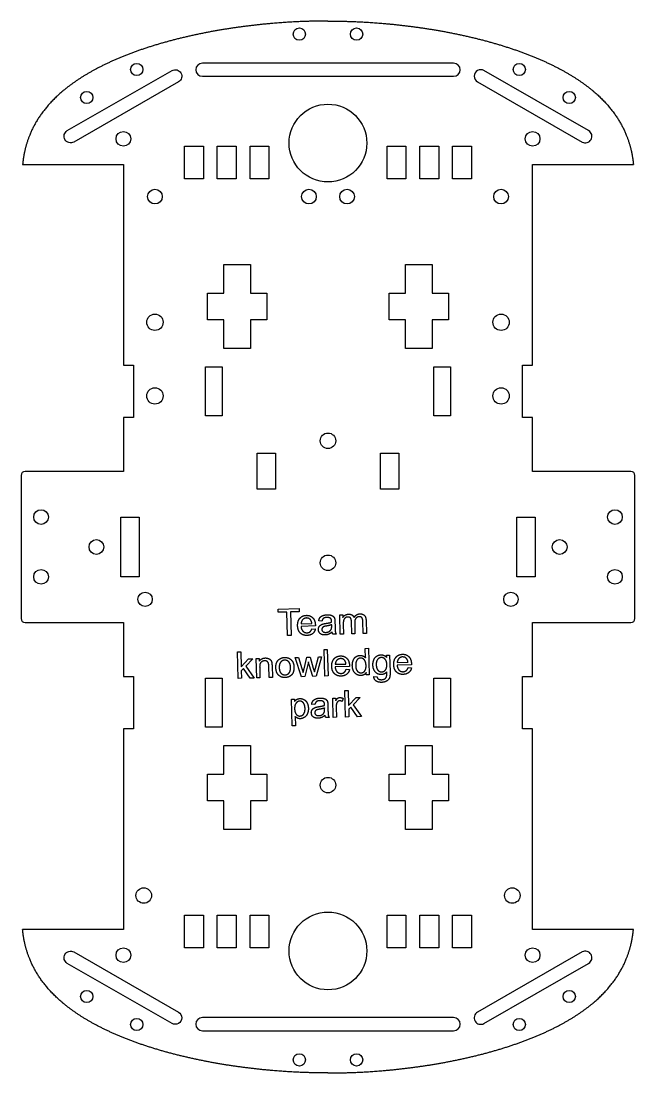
# Model space of a CAD drawing. Header units: millimetres. Extents: x -11 to 299, y 55 to 312.
# Drawn here: x -11.3 to 138.7, y 55.5 to 312.5 of the extents above; entities that cross this region are included whole.
import ezdxf

# ---------------------------------------------------------------- set-up
doc = ezdxf.new("R2010")
doc.units = ezdxf.units.MM
doc.header["$MEASUREMENT"] = 0

msp = doc.modelspace()

# ---------------------------------------------------------------- linework, layer by layer
for p, q in [((-10.91, 277.44, 0), (13.7, 277.44, 0)), ((13.7, 277.44, 0), (13.7, 228.42, 0)), ((113.7, 277.44, 0), (138.32, 277.44, 0)), ((113.7, 228.42, 0), (113.7, 277.44, 0)), ((13.7, 228.42, 0), (16.2, 228.42, 0)), ((16.2, 228.42, 0), (16.2, 215.65, 0)), ((111.2, 215.65, 0), (111.2, 228.42, 0)), ((111.2, 228.42, 0), (113.7, 228.42, 0)), ((13.7, 215.65, 0), (13.7, 202.44, 0)), ((16.2, 215.65, 0), (13.7, 215.65, 0)), ((113.7, 215.65, 0), (111.2, 215.65, 0)), ((113.7, 202.44, 0), (113.7, 215.65, 0)), ((-11.3, 201.44, 0), (-11.3, 166.51, 0)), ((13.7, 202.44, 0), (-10.3, 202.44, 0)), ((137.7, 202.44, 0), (113.7, 202.44, 0)), ((138.7, 166.51, 0), (138.7, 201.44, 0)), ((51.51, 168.78), (56.66, 168.92)), ((51.53, 168.02), (51.51, 168.78)), ((53.67, 168.07), (51.53, 168.02)), ((53.83, 162.34), (53.67, 168.07)), ((56.68, 168.15), (54.53, 168.1)), ((54.53, 168.1), (54.69, 162.37)), ((56.66, 168.92), (56.68, 168.15)), ((66.58, 167.4), (67.29, 167.42)), ((66.71, 162.69), (66.58, 167.4)), ((67.29, 167.42), (67.31, 166.76)), ((-10.3, 165.51, 0), (13.7, 165.51, 0)), ((13.7, 165.51, 0), (13.7, 152.3, 0)), ((60.62, 164.68), (57.11, 164.58)), ((57.14, 165.24), (59.76, 165.31)), ((62.22, 165.83), (61.43, 165.91)), ((64.61, 164.7), (64.6, 165)), ((65.39, 165.69), (65.42, 164.63)), ((67.44, 165.15), (67.5, 162.71)), ((69.5, 162.77), (69.42, 165.82)), ((70.23, 165.52), (70.3, 162.79)), ((72.29, 162.84), (72.21, 165.81)), ((73, 166.09), (73.08, 162.86)), ((113.7, 165.51, 0), (137.7, 165.51, 0)), ((113.7, 152.3, 0), (113.7, 165.51, 0)), ((54.69, 162.37), (53.83, 162.34)), ((59.79, 164.02), (60.62, 163.94)), ((65.72, 162.66), (64.89, 162.64)), ((67.5, 162.71), (66.71, 162.69)), ((70.3, 162.79), (69.5, 162.77)), ((73.08, 162.86), (72.29, 162.84)), ((41.57, 158.37), (42.37, 158.39)), ((41.75, 151.87), (41.57, 158.37)), ((42.37, 158.39), (42.47, 154.68)), ((55.68, 156.95), (56.5, 156.98)), ((57.25, 152.29), (55.68, 156.95)), ((56.5, 156.98), (57.33, 154.28)), ((57.85, 154.25), (58.52, 157.03)), ((58.52, 157.03), (59.34, 157.05)), ((59.34, 157.05), (60.12, 154.34)), ((60.63, 154.36), (61.36, 157.11)), ((62.14, 157.13), (60.79, 152.38)), ((61.36, 157.11), (62.14, 157.13)), ((62.74, 158.94), (63.54, 158.96)), ((62.91, 152.44), (62.74, 158.94)), ((63.54, 158.96), (63.71, 152.46)), ((72.82, 159.21), (73.62, 159.23)), ((72.89, 156.88), (72.82, 159.21)), ((73.62, 159.23), (73.79, 152.73)), ((78.03, 157.56), (78.76, 157.58)), ((78.04, 156.99), (78.03, 157.56)), ((78.76, 157.58), (78.87, 153.51)), ((42.47, 154.68), (44.31, 156.65)), ((43.04, 154.31), (42.49, 153.76)), ((44.66, 151.95), (43.04, 154.31)), ((45.34, 156.68), (43.59, 154.88)), ((43.59, 154.88), (45.65, 151.97)), ((44.31, 156.65), (45.34, 156.68)), ((46.15, 156.7), (46.87, 156.72)), ((46.28, 151.99), (46.15, 156.7)), ((46.87, 156.72), (46.89, 156.05)), ((47.01, 154.58), (47.08, 152.01)), ((49.31, 152.07), (49.23, 154.94)), ((50.03, 154.99), (50.11, 152.09)), ((57.33, 154.28), (57.63, 153.28)), ((58.93, 155.96), (58.08, 152.31)), ((59.14, 155.16), (58.93, 155.96)), ((59.96, 152.36), (59.14, 155.16)), ((60.12, 154.34), (60.38, 153.45)), ((60.38, 153.45), (60.63, 154.36)), ((68.96, 154.75), (65.45, 154.66)), ((65.48, 155.32), (68.1, 155.39)), ((84.1, 155.16), (80.59, 155.07)), ((80.62, 155.72), (83.25, 155.8)), ((83.28, 154.51), (84.1, 154.43)), ((13.7, 152.3, 0), (16.2, 152.3, 0)), ((16.2, 152.3, 0), (16.2, 139.53, 0)), ((42.54, 151.89), (41.75, 151.87)), ((42.49, 153.76), (42.54, 151.89)), ((45.65, 151.97), (44.66, 151.95)), ((47.08, 152.01), (46.28, 151.99)), ((50.11, 152.09), (49.31, 152.07)), ((58.08, 152.31), (57.25, 152.29)), ((60.79, 152.38), (59.96, 152.36)), ((63.71, 152.46), (62.91, 152.44)), ((68.13, 154.1), (68.96, 154.02)), ((73.05, 152.71), (73.04, 153.31)), ((73.79, 152.73), (73.05, 152.71)), ((74.91, 152.37), (75.69, 152.28)), ((111.2, 152.3, 0), (113.7, 152.3, 0)), ((111.2, 139.53, 0), (111.2, 152.3, 0)), ((54.76, 146.78), (55.49, 146.8)), ((54.94, 140.27), (54.76, 146.78)), ((55.49, 146.8), (55.5, 146.19)), ((64.85, 147.05), (65.57, 147.07)), ((64.97, 142.35), (64.85, 147.05)), ((65.57, 147.07), (65.58, 146.36)), ((67.41, 146.97), (67.15, 146.22)), ((67.84, 148.93), (68.63, 148.95)), ((68.01, 142.43), (67.84, 148.93)), ((68.63, 148.95), (68.73, 145.24)), ((68.73, 145.24), (70.57, 147.21)), ((71.6, 147.24), (69.85, 145.44)), ((70.57, 147.21), (71.6, 147.24)), ((60.49, 145.49), (59.71, 145.57)), ((62.88, 144.36), (62.88, 144.65)), ((63.66, 145.35), (63.69, 144.29)), ((65.71, 144.83), (65.77, 142.37)), ((69.31, 144.87), (68.76, 144.32)), ((68.76, 144.32), (68.81, 142.45)), ((70.93, 142.51), (69.31, 144.87)), ((69.85, 145.44), (71.91, 142.53)), ((55.67, 142.58), (55.73, 140.29)), ((64, 142.32), (63.17, 142.3)), ((65.77, 142.37), (64.97, 142.35)), ((68.81, 142.45), (68.01, 142.43)), ((71.91, 142.53), (70.93, 142.51)), ((13.7, 139.53, 0), (13.7, 90.51, 0)), ((16.2, 139.53, 0), (13.7, 139.53, 0)), ((55.73, 140.29), (54.94, 140.27)), ((113.7, 139.53, 0), (111.2, 139.53, 0)), ((113.7, 90.51, 0), (113.7, 139.53, 0)), ((13.7, 90.51, 0), (-10.91, 90.51, 0)), ((138.32, 90.51, 0), (113.7, 90.51, 0))]:
    msp.add_line(p, q)
for points in [[(33, 298.97), (94.4, 298.97, 1), (94.4, 302.17), (33, 302.17, 1)], [(25.6, 300.38, -1), (27.19, 297.61), (1.61, 282.92, -1), (0.01, 285.7)], [(125.8, 282.92, 1), (127.39, 285.7), (101.81, 300.38, 1), (100.21, 297.61)], [(25.6, 67.57), (0.01, 82.25, -1), (1.61, 85.03), (27.19, 70.34, -1)], [(127.39, 82.25, 1), (125.8, 85.03), (100.21, 70.34, 1), (101.81, 67.57)], [(94.4, 65.79, 1), (94.4, 68.99), (33, 68.99, 1), (33, 65.79)]]:
    msp.add_lwpolyline(points, format="xyb", close=True)
for points in [[(33.25, 273.94), (28.65, 273.94), (28.65, 281.94), (33.25, 281.94)], [(41.25, 281.94), (41.25, 273.94), (36.65, 273.94), (36.65, 281.94)], [(44.65, 281.94), (49.25, 281.94), (49.25, 273.94), (44.65, 273.94)], [(78.15, 281.94), (82.75, 281.94), (82.75, 273.94), (78.15, 273.94)], [(90.75, 281.94), (90.75, 273.94), (86.15, 273.94), (86.15, 281.94)], [(94.15, 273.94), (94.15, 281.94), (98.75, 281.94), (98.75, 273.94)], [(38.26, 232.46), (38.26, 239.46), (34.27, 239.46), (34.27, 245.96), (38.26, 245.96), (38.26, 252.96), (44.76, 252.96), (44.76, 245.96), (48.73, 245.96), (48.73, 239.46), (44.76, 239.46), (44.76, 232.46)], [(89.15, 252.96), (89.15, 245.96), (93.13, 245.96), (93.13, 239.46), (89.15, 239.46), (89.15, 232.46), (82.65, 232.46), (82.65, 239.46), (78.68, 239.46), (78.68, 245.96), (82.65, 245.96), (82.65, 252.96)], [(37.81, 228), (37.81, 216), (33.81, 216), (33.81, 228)], [(93.6, 228), (93.6, 216), (89.6, 216), (89.6, 228)], [(46.39, 206.94), (50.89, 206.94), (50.89, 198.08), (46.39, 198.08)], [(76.51, 198.08), (76.51, 206.94), (81.01, 206.94), (81.01, 198.08)], [(17.56, 176.68), (13.06, 176.68), (13.06, 191.28), (17.56, 191.28)], [(109.85, 191.28), (114.35, 191.28), (114.35, 176.68), (109.85, 176.68)], [(37.81, 151.95), (37.81, 139.95), (33.81, 139.95), (33.81, 151.95)], [(93.6, 151.95), (93.6, 139.95), (89.6, 139.95), (89.6, 151.95)], [(44.76, 128.49), (48.73, 128.49), (48.73, 121.99), (44.76, 121.99), (44.76, 114.99), (38.26, 114.99), (38.26, 121.99), (34.27, 121.99), (34.27, 128.49), (38.26, 128.49), (38.26, 135.49), (44.76, 135.49)], [(93.13, 128.49), (93.13, 121.99), (89.15, 121.99), (89.15, 114.99), (82.65, 114.99), (82.65, 121.99), (78.68, 121.99), (78.68, 128.49), (82.65, 128.49), (82.65, 135.49), (89.15, 135.49), (89.15, 128.49)], [(28.65, 94.01), (33.25, 94.01), (33.25, 86.01), (28.65, 86.01)], [(41.25, 86.01), (36.65, 86.01), (36.65, 94.01), (41.25, 94.01)], [(44.65, 94.01), (49.25, 94.01), (49.25, 86.01), (44.65, 86.01)], [(78.15, 94.01), (82.75, 94.01), (82.75, 86.01), (78.15, 86.01)], [(86.15, 86.01), (86.15, 94.01), (90.75, 94.01), (90.75, 86.01)], [(98.75, 86.01), (94.15, 86.01), (94.15, 94.01), (98.75, 94.01)]]:
    msp.add_lwpolyline(points, close=True)
for centre, radius in [((56.7, 309.29, 0), 1.5), ((70.7, 309.29, 0), 1.5), ((16.96, 300.64, 0), 1.5), ((110.45, 300.64, 0), 1.5), ((4.75, 293.8, 0), 1.5), ((122.66, 293.8, 0), 1.5), ((63.7, 282.66, 0), 9.5), ((13.71, 283.7, 0), 1.8), ((113.7, 283.7, 0), 1.8), ((21.41, 269.59, 0), 1.8), ((59.04, 269.58, 0), 1.8), ((68.37, 269.58, 0), 1.8), ((106, 269.59, 0), 1.8), ((21.41, 238.89, 0), 2), ((106, 238.89, 0), 2), ((21.41, 220.89, 0), 2), ((106, 220.89, 0), 2), ((63.7, 209.92, 0), 1.9), ((-6.4, 191.28, 0), 1.8), ((133.81, 191.28, 0), 1.8), ((7.11, 183.98, 0), 1.8), ((120.3, 183.98, 0), 1.8), ((63.7, 180.11, 0), 1.9), ((-6.4, 176.68, 0), 1.8), ((133.81, 176.68, 0), 1.8), ((19.02, 171.19, 0), 1.75), ((108.38, 171.19, 0), 1.75), ((63.7, 125.79, 0), 1.9), ((18.68, 98.83, 0), 1.9), ((108.73, 98.83, 0), 1.9), ((63.7, 85.29, 0), 9.5), ((13.71, 84.25, 0), 1.8), ((113.7, 84.25, 0), 1.8), ((4.75, 74.16, 0), 1.5), ((122.66, 74.16, 0), 1.5), ((16.96, 67.31, 0), 1.5), ((110.45, 67.31, 0), 1.5), ((56.7, 58.66, 0), 1.5), ((70.7, 58.66, 0), 1.5)]:
    msp.add_circle(centre, radius)
for centre, start, end in [((-10.3, 201.44, 0), 90, 180), ((137.7, 201.44, 0), 0, 90), ((-10.3, 166.51, 0), 180, 270), ((137.7, 166.51, 0), -90, 0)]:
    msp.add_arc(centre, 1, start, end)
for points, degree in [([(63.7, 312.48, 0), (62.45, 312.48, 0), (59.93, 312.45, 0), (56.1, 312.33, 0), (50.9, 312.02, 0), (44.28, 311.35, 0), (37.6, 310.39, 0), (30.93, 309.12, 0), (24.35, 307.51, 0), (17.97, 305.56, 0), (11.95, 303.25, 0), (6.41, 300.59, 0), (1.49, 297.57, 0), (-2.69, 294.21, 0), (-6.06, 290.52, 0), (-8.58, 286.49, 0), (-9.92, 283.02, 0), (-10.56, 280.28, 0), (-10.82, 278.4, 0), (-10.91, 277.44, 0)], 5), ([(63.7, 312.48, 0), (64.96, 312.48, 0), (67.48, 312.45, 0), (71.31, 312.33, 0), (76.51, 312.02, 0), (83.12, 311.35, 0), (89.8, 310.39, 0), (96.48, 309.12, 0), (103.06, 307.51, 0), (109.43, 305.56, 0), (115.46, 303.25, 0), (121, 300.59, 0), (125.92, 297.57, 0), (130.1, 294.21, 0), (133.46, 290.52, 0), (135.99, 286.49, 0), (137.33, 283.02, 0), (137.97, 280.28, 0), (138.23, 278.4, 0), (138.32, 277.44, 0)], 5), ([(56.84, 166.58), (57.44, 167.26), (58.41, 167.28)], 2), ([(58.41, 167.28), (59.36, 167.31), (59.97, 166.68)], 2), ([(61.76, 166.73), (62, 167.05), (62.45, 167.23)], 2), ([(62.45, 167.23), (62.91, 167.4), (63.52, 167.42)], 2), ([(63.52, 167.42), (64.12, 167.44), (64.5, 167.31)], 2), ([(64.5, 167.31), (64.88, 167.17), (65.06, 166.96)], 2), ([(67.31, 166.76), (67.52, 167.11), (67.88, 167.33)], 2), ([(67.88, 167.33), (68.25, 167.55), (68.72, 167.56)], 2), ([(68.72, 167.56), (69.24, 167.58), (69.58, 167.37)], 2), ([(69.58, 167.37), (69.92, 167.16), (70.07, 166.77)], 2), ([(70.07, 166.77), (70.6, 167.61), (71.5, 167.64)], 2), ([(71.5, 167.64), (72.2, 167.65), (72.59, 167.28)], 2), ([(72.59, 167.28), (72.97, 166.9), (73, 166.09)], 2), ([(56.28, 164.72), (56.25, 165.91), (56.84, 166.58)], 2), ([(56.93, 162.96), (56.31, 163.58), (56.28, 164.72)], 2), ([(57.11, 164.58), (57.17, 163.81), (57.58, 163.41)], 2), ([(57.52, 166.23), (57.16, 165.86), (57.14, 165.24)], 2), ([(58.44, 166.63), (57.89, 166.61), (57.52, 166.23)], 2), ([(59.44, 166.19), (59.05, 166.64), (58.44, 166.63)], 2), ([(59.76, 165.31), (59.7, 165.9), (59.44, 166.19)], 2), ([(59.97, 166.68), (60.59, 166.06), (60.62, 164.89)], 2), ([(60.62, 164.89), (60.62, 164.82), (60.62, 164.68)], 2), ([(61.43, 165.91), (61.53, 166.42), (61.76, 166.73)], 2), ([(61.49, 164.42), (61.64, 164.71), (61.89, 164.89)], 2), ([(61.89, 164.89), (62.14, 165.07), (62.46, 165.17)], 2), ([(62.59, 166.54), (62.33, 166.33), (62.22, 165.83)], 2), ([(62.61, 164.48), (62.41, 164.39), (62.3, 164.21)], 2), ([(62.46, 165.17), (62.69, 165.24), (63.17, 165.31)], 2), ([(63.42, 166.76), (62.86, 166.74), (62.59, 166.54)], 2), ([(63.3, 164.66), (62.81, 164.58), (62.61, 164.48)], 2), ([(63.17, 165.31), (64.13, 165.45), (64.58, 165.62)], 2), ([(64.6, 165), (64.17, 164.81), (63.3, 164.66)], 2), ([(64.34, 166.51), (64.02, 166.77), (63.42, 166.76)], 2), ([(64.58, 165.83), (64.57, 166.32), (64.34, 166.51)], 2), ([(64.5, 163.9), (64.62, 164.18), (64.61, 164.7)], 2), ([(64.58, 165.62), (64.58, 165.79), (64.58, 165.83)], 2), ([(65.06, 166.96), (65.25, 166.75), (65.33, 166.43)], 2), ([(65.33, 166.43), (65.37, 166.22), (65.39, 165.69)], 2), ([(65.42, 164.63), (65.45, 163.52), (65.5, 163.22)], 2), ([(67.54, 166.14), (67.42, 165.8), (67.44, 165.15)], 2), ([(67.94, 166.67), (67.66, 166.49), (67.54, 166.14)], 2), ([(68.56, 166.86), (68.22, 166.86), (67.94, 166.67)], 2), ([(69.2, 166.62), (69, 166.88), (68.56, 166.86)], 2), ([(69.42, 165.82), (69.41, 166.36), (69.2, 166.62)], 2), ([(70.53, 166.59), (70.21, 166.25), (70.23, 165.52)], 2), ([(71.34, 166.94), (70.84, 166.93), (70.53, 166.59)], 2), ([(71.82, 166.82), (71.62, 166.95), (71.34, 166.94)], 2), ([(72.11, 166.49), (72.03, 166.7), (71.82, 166.82)], 2), ([(72.21, 165.81), (72.2, 166.28), (72.11, 166.49)], 2), ([(58.59, 162.36), (57.56, 162.34), (56.93, 162.96)], 2), ([(57.58, 163.41), (57.99, 163), (58.58, 163.02)], 2), ([(58.58, 163.02), (59.01, 163.03), (59.32, 163.27)], 2), ([(59.93, 162.8), (59.41, 162.39), (58.59, 162.36)], 2), ([(59.32, 163.27), (59.62, 163.51), (59.79, 164.02)], 2), ([(60.62, 163.94), (60.44, 163.21), (59.93, 162.8)], 2), ([(61.35, 163.79), (61.34, 164.13), (61.49, 164.42)], 2), ([(61.8, 162.83), (61.37, 163.2), (61.35, 163.79)], 2), ([(63, 162.48), (62.22, 162.46), (61.8, 162.83)], 2), ([(62.3, 164.21), (62.2, 164.04), (62.2, 163.83)], 2), ([(62.2, 163.83), (62.21, 163.51), (62.46, 163.31)], 2), ([(62.46, 163.31), (62.71, 163.1), (63.17, 163.11)], 2), ([(63.87, 162.66), (63.47, 162.5), (63, 162.48)], 2), ([(63.17, 163.11), (63.63, 163.13), (63.99, 163.34)], 2), ([(64.71, 163.22), (64.28, 162.83), (63.87, 162.66)], 2), ([(63.99, 163.34), (64.34, 163.55), (64.5, 163.9)], 2), ([(64.89, 162.64), (64.76, 162.89), (64.71, 163.22)], 2), ([(65.5, 163.22), (65.56, 162.93), (65.72, 162.66)], 2), ([(46.89, 156.05), (47.39, 156.84), (48.37, 156.86)], 2), ([(48.37, 156.86), (48.79, 156.88), (49.15, 156.73)], 2), ([(51.64, 156.43), (52.24, 156.97), (53.11, 156.99)], 2), ([(53.11, 156.99), (54.08, 157.02), (54.71, 156.4)], 2), ([(65.18, 156.66), (65.78, 157.33), (66.75, 157.36)], 2), ([(66.75, 157.36), (67.7, 157.39), (68.31, 156.76)], 2), ([(69.85, 156.26), (70.07, 156.84), (70.53, 157.16)], 2), ([(70.53, 157.16), (70.99, 157.47), (71.57, 157.49)], 2), ([(71.66, 156.83), (71.13, 156.82), (70.79, 156.37)], 2), ([(71.57, 157.49), (72, 157.5), (72.33, 157.33)], 2), ([(72.59, 156.4), (72.21, 156.85), (71.66, 156.83)], 2), ([(72.33, 157.33), (72.67, 157.16), (72.89, 156.88)], 2), ([(74.89, 156.39), (75.11, 156.96), (75.57, 157.29)], 2), ([(75.57, 157.29), (76.02, 157.61), (76.65, 157.63)], 2), ([(76.72, 156.97), (76.19, 156.95), (75.83, 156.51)], 2), ([(76.65, 157.63), (77.48, 157.65), (78.04, 156.99)], 2), ([(77.66, 156.55), (77.27, 156.98), (76.72, 156.97)], 2), ([(79.77, 155.21), (79.73, 156.4), (80.33, 157.07)], 2), ([(80.33, 157.07), (80.92, 157.74), (81.9, 157.77)], 2), ([(81.92, 157.11), (81.37, 157.1), (81.01, 156.72)], 2), ([(81.9, 157.77), (82.84, 157.79), (83.46, 157.17)], 2), ([(82.92, 156.68), (82.53, 157.13), (81.92, 157.11)], 2), ([(83.46, 157.17), (84.07, 156.54), (84.1, 155.37)], 2), ([(47.35, 155.82), (46.98, 155.49), (47.01, 154.58)], 2), ([(48.22, 156.17), (47.71, 156.15), (47.35, 155.82)], 2), ([(48.78, 156.04), (48.54, 156.18), (48.22, 156.17)], 2), ([(49.12, 155.66), (49.02, 155.9), (48.78, 156.04)], 2), ([(49.23, 154.94), (49.22, 155.42), (49.12, 155.66)], 2), ([(49.15, 156.73), (49.51, 156.59), (49.7, 156.35)], 2), ([(49.7, 156.35), (49.88, 156.1), (49.96, 155.76)], 2), ([(49.96, 155.76), (50.01, 155.54), (50.03, 154.99)], 2), ([(50.97, 154.47), (50.93, 155.78), (51.64, 156.43)], 2), ([(51.63, 152.66), (51, 153.28), (50.97, 154.47)], 2), ([(52.15, 155.86), (51.76, 155.4), (51.79, 154.49)], 2), ([(51.79, 154.49), (51.81, 153.59), (52.22, 153.15)], 2), ([(53.13, 156.33), (52.53, 156.32), (52.15, 155.86)], 2), ([(54.13, 155.91), (53.72, 156.35), (53.13, 156.33)], 2), ([(54.56, 154.6), (54.53, 155.47), (54.13, 155.91)], 2), ([(54.2, 153.21), (54.58, 153.67), (54.56, 154.6)], 2), ([(54.71, 156.4), (55.35, 155.78), (55.38, 154.66)], 2), ([(55.38, 154.66), (55.4, 153.75), (55.14, 153.22)], 2), ([(57.63, 153.28), (57.65, 153.35), (57.85, 154.25)], 2), ([(64.62, 154.8), (64.59, 155.99), (65.18, 156.66)], 2), ([(65.27, 153.03), (64.65, 153.65), (64.62, 154.8)], 2), ([(65.45, 154.66), (65.51, 153.88), (65.92, 153.48)], 2), ([(65.86, 156.31), (65.5, 155.93), (65.48, 155.32)], 2), ([(66.78, 156.7), (66.23, 156.69), (65.86, 156.31)], 2), ([(67.78, 156.27), (67.39, 156.72), (66.78, 156.7)], 2), ([(68.1, 155.39), (68.04, 155.98), (67.78, 156.27)], 2), ([(68.31, 156.76), (68.93, 156.13), (68.96, 154.97)], 2), ([(68.96, 154.97), (68.96, 154.9), (68.96, 154.75)], 2), ([(69.65, 154.97), (69.63, 155.68), (69.85, 156.26)], 2), ([(69.94, 153.7), (69.67, 154.25), (69.65, 154.97)], 2), ([(70.79, 156.37), (70.44, 155.93), (70.47, 154.99)], 2), ([(70.47, 154.99), (70.49, 154.09), (70.88, 153.65)], 2), ([(73, 155), (72.98, 155.96), (72.59, 156.4)], 2), ([(72.67, 153.68), (73.03, 154.12), (73, 155)], 2), ([(74.68, 155.14), (74.66, 155.81), (74.89, 156.39)], 2), ([(75.25, 153.47), (74.7, 154.16), (74.68, 155.14)], 2), ([(75.83, 156.51), (75.47, 156.07), (75.49, 155.22)], 2), ([(75.49, 155.22), (75.52, 154.29), (75.9, 153.88)], 2), ([(78.08, 155.26), (78.06, 156.13), (77.66, 156.55)], 2), ([(77.74, 153.92), (78.1, 154.36), (78.08, 155.26)], 2), ([(80.42, 153.44), (79.8, 154.06), (79.77, 155.21)], 2), ([(80.59, 155.07), (80.66, 154.29), (81.07, 153.89)], 2), ([(81.01, 156.72), (80.64, 156.34), (80.62, 155.72)], 2), ([(82.8, 153.76), (83.11, 154), (83.28, 154.51)], 2), ([(83.25, 155.8), (83.18, 156.39), (82.92, 156.68)], 2), ([(84.1, 154.43), (83.93, 153.7), (83.41, 153.28)], 2), ([(84.1, 155.37), (84.11, 155.3), (84.1, 155.16)], 2), ([(53.24, 152.07), (52.25, 152.05), (51.63, 152.66)], 2), ([(52.22, 153.15), (52.63, 152.71), (53.22, 152.73)], 2), ([(53.22, 152.73), (53.82, 152.74), (54.2, 153.21)], 2), ([(54.37, 152.39), (53.86, 152.09), (53.24, 152.07)], 2), ([(55.14, 153.22), (54.88, 152.69), (54.37, 152.39)], 2), ([(66.93, 152.44), (65.9, 152.41), (65.27, 153.03)], 2), ([(65.92, 153.48), (66.33, 153.08), (66.92, 153.1)], 2), ([(66.92, 153.1), (67.35, 153.11), (67.66, 153.35)], 2), ([(68.27, 152.88), (67.75, 152.46), (66.93, 152.44)], 2), ([(67.66, 153.35), (67.96, 153.59), (68.13, 154.1)], 2), ([(68.96, 154.02), (68.78, 153.29), (68.27, 152.88)], 2), ([(70.69, 152.85), (70.21, 153.15), (69.94, 153.7)], 2), ([(71.74, 152.57), (71.17, 152.56), (70.69, 152.85)], 2), ([(70.88, 153.65), (71.28, 153.21), (71.8, 153.23)], 2), ([(73.04, 153.31), (72.61, 152.59), (71.74, 152.57)], 2), ([(71.8, 153.23), (72.32, 153.24), (72.67, 153.68)], 2), ([(75.44, 151.24), (74.91, 151.61), (74.91, 152.37)], 2), ([(76.77, 152.81), (75.8, 152.79), (75.25, 153.47)], 2), ([(75.69, 152.28), (75.75, 151.92), (75.97, 151.76)], 2), ([(75.9, 153.88), (76.28, 153.46), (76.83, 153.48)], 2), ([(75.97, 151.76), (76.28, 151.55), (76.79, 151.56)], 2), ([(78.06, 153.46), (77.55, 152.83), (76.77, 152.81)], 2), ([(76.79, 151.56), (77.34, 151.58), (77.64, 151.81)], 2), ([(76.83, 153.48), (77.38, 153.49), (77.74, 153.92)], 2), ([(77.64, 151.81), (77.94, 152.04), (78.03, 152.44)], 2), ([(78.69, 151.94), (78.48, 151.48), (78, 151.2)], 2), ([(78.03, 152.44), (78.09, 152.68), (78.06, 153.46)], 2), ([(78.87, 153.51), (78.9, 152.41), (78.69, 151.94)], 2), ([(82.07, 152.85), (81.04, 152.82), (80.42, 153.44)], 2), ([(81.07, 153.89), (81.47, 153.49), (82.06, 153.51)], 2), ([(82.06, 153.51), (82.5, 153.52), (82.8, 153.76)], 2), ([(83.41, 153.28), (82.89, 152.87), (82.07, 152.85)], 2), ([(76.81, 150.9), (75.97, 150.88), (75.44, 151.24)], 2), ([(78, 151.2), (77.52, 150.92), (76.81, 150.9)], 2), ([(55.5, 146.19), (55.75, 146.56), (56.07, 146.74)], 2), ([(56.07, 146.74), (56.39, 146.93), (56.85, 146.94)], 2), ([(56.85, 146.94), (57.45, 146.96), (57.92, 146.66)], 2), ([(57.92, 146.66), (58.39, 146.36), (58.64, 145.81)], 2), ([(60.04, 146.39), (60.28, 146.7), (60.73, 146.88)], 2), ([(60.73, 146.88), (61.19, 147.06), (61.8, 147.08)], 2), ([(61.8, 147.08), (62.4, 147.09), (62.78, 146.96)], 2), ([(62.78, 146.96), (63.16, 146.83), (63.34, 146.62)], 2), ([(63.34, 146.62), (63.53, 146.41), (63.6, 146.08)], 2), ([(65.58, 146.36), (65.85, 146.87), (66.07, 147.03)], 2), ([(66.07, 147.03), (66.3, 147.2), (66.58, 147.21)], 2), ([(66.58, 147.21), (66.99, 147.22), (67.41, 146.97)], 2), ([(55.9, 145.82), (55.52, 145.33), (55.55, 144.42)], 2), ([(55.55, 144.42), (55.57, 143.51), (55.95, 143.09)], 2), ([(56.79, 146.32), (56.28, 146.3), (55.9, 145.82)], 2), ([(57.69, 145.89), (57.3, 146.33), (56.79, 146.32)], 2), ([(58.09, 144.56), (58.07, 145.46), (57.69, 145.89)], 2), ([(57.75, 143.15), (58.12, 143.61), (58.09, 144.56)], 2), ([(58.64, 145.81), (58.89, 145.25), (58.91, 144.57)], 2), ([(58.91, 144.57), (58.93, 143.85), (58.68, 143.27)], 2), ([(59.63, 143.44), (59.62, 143.79), (59.77, 144.08)], 2), ([(59.71, 145.57), (59.8, 146.07), (60.04, 146.39)], 2), ([(59.77, 144.08), (59.92, 144.37), (60.17, 144.55)], 2), ([(60.17, 144.55), (60.42, 144.73), (60.74, 144.83)], 2), ([(60.87, 146.19), (60.61, 145.99), (60.49, 145.49)], 2), ([(60.89, 144.14), (60.69, 144.05), (60.58, 143.87)], 2), ([(60.74, 144.83), (60.97, 144.9), (61.44, 144.97)], 2), ([(61.7, 146.41), (61.13, 146.4), (60.87, 146.19)], 2), ([(61.58, 144.32), (61.09, 144.23), (60.89, 144.14)], 2), ([(61.44, 144.97), (62.41, 145.11), (62.86, 145.28)], 2), ([(62.88, 144.65), (62.45, 144.47), (61.58, 144.32)], 2), ([(62.61, 146.17), (62.3, 146.43), (61.7, 146.41)], 2), ([(62.86, 145.49), (62.85, 145.98), (62.61, 146.17)], 2), ([(62.78, 143.56), (62.9, 143.83), (62.88, 144.36)], 2), ([(62.86, 145.28), (62.86, 145.44), (62.86, 145.49)], 2), ([(63.6, 146.08), (63.65, 145.88), (63.66, 145.35)], 2), ([(63.69, 144.29), (63.72, 143.17), (63.78, 142.88)], 2), ([(65.81, 145.77), (65.69, 145.34), (65.71, 144.83)], 2), ([(66.1, 146.21), (65.89, 146.05), (65.81, 145.77)], 2), ([(66.56, 146.38), (66.3, 146.37), (66.1, 146.21)], 2), ([(67.15, 146.22), (66.86, 146.39), (66.56, 146.38)], 2), ([(56.2, 142.17), (55.88, 142.33), (55.67, 142.58)], 2), ([(55.95, 143.09), (56.33, 142.66), (56.85, 142.68)], 2), ([(56.92, 142.02), (56.52, 142.01), (56.2, 142.17)], 2), ([(56.85, 142.68), (57.38, 142.69), (57.75, 143.15)], 2), ([(57.95, 142.36), (57.47, 142.04), (56.92, 142.02)], 2), ([(58.68, 143.27), (58.44, 142.68), (57.95, 142.36)], 2), ([(60.07, 142.49), (59.65, 142.85), (59.63, 143.44)], 2), ([(61.28, 142.14), (60.5, 142.12), (60.07, 142.49)], 2), ([(60.58, 143.87), (60.48, 143.7), (60.48, 143.49)], 2), ([(60.48, 143.49), (60.49, 143.17), (60.74, 142.96)], 2), ([(60.74, 142.96), (60.98, 142.76), (61.45, 142.77)], 2), ([(62.15, 142.32), (61.75, 142.15), (61.28, 142.14)], 2), ([(61.45, 142.77), (61.91, 142.78), (62.26, 142.99)], 2), ([(62.99, 142.87), (62.56, 142.49), (62.15, 142.32)], 2), ([(62.26, 142.99), (62.62, 143.21), (62.78, 143.56)], 2), ([(63.17, 142.3), (63.04, 142.54), (62.99, 142.87)], 2), ([(63.78, 142.88), (63.84, 142.59), (64, 142.32)], 2), ([(63.7, 55.48, 0), (62.45, 55.48, 0), (59.93, 55.5, 0), (56.1, 55.62, 0), (50.9, 55.93, 0), (44.28, 56.6, 0), (37.6, 57.56, 0), (30.93, 58.83, 0), (24.35, 60.44, 0), (17.97, 62.39, 0), (11.95, 64.7, 0), (6.41, 67.36, 0), (1.49, 70.38, 0), (-2.69, 73.74, 0), (-6.06, 77.43, 0), (-8.58, 81.46, 0), (-9.92, 84.93, 0), (-10.56, 87.67, 0), (-10.82, 89.55, 0), (-10.91, 90.51, 0)], 5), ([(63.7, 55.48, 0), (64.96, 55.48, 0), (67.48, 55.5, 0), (71.31, 55.62, 0), (76.51, 55.93, 0), (83.12, 56.6, 0), (89.8, 57.56, 0), (96.48, 58.83, 0), (103.06, 60.44, 0), (109.43, 62.39, 0), (115.46, 64.7, 0), (121, 67.36, 0), (125.92, 70.38, 0), (130.1, 73.74, 0), (133.46, 77.43, 0), (135.99, 81.46, 0), (137.33, 84.93, 0), (137.97, 87.67, 0), (138.23, 89.55, 0), (138.32, 90.51, 0)], 5)]:
    msp.add_open_spline(points, degree=degree)

doc.saveas('drawing.dxf')
